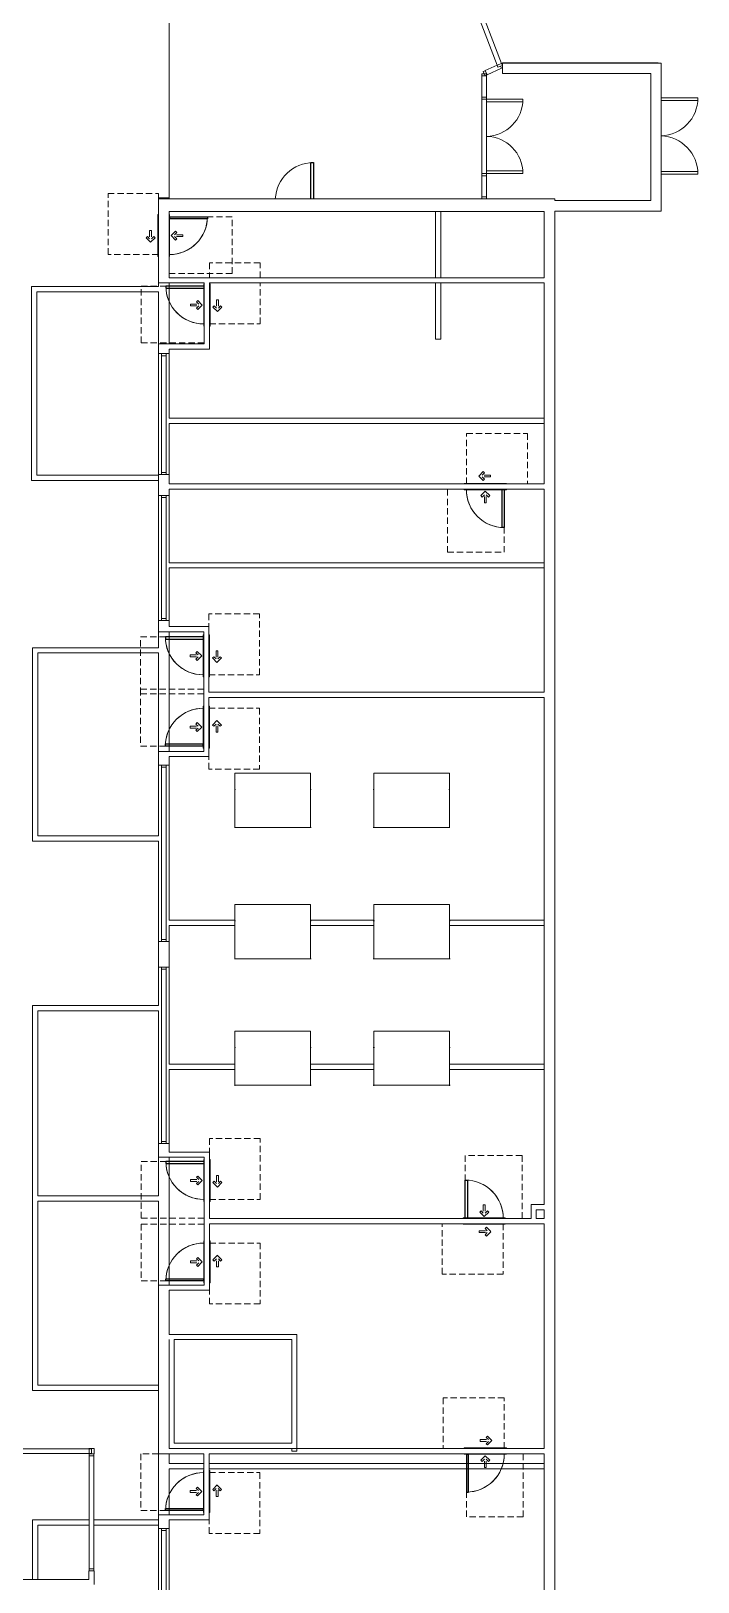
# Model space of a CAD drawing. Header units: inches. Extents: x -805 to 1035, y -5106 to -727.
# Drawn here: x 401 to 1035, y -4169 to -2694 of the extents above; entities that cross this region are included whole.
import ezdxf

# ---------------------------------------------------------------- set-up
doc = ezdxf.new("R2010")
doc.units = ezdxf.units.IN
doc.header["$MEASUREMENT"] = 0
doc.linetypes.add('ADA Clearance', pattern=[9, 6, -3])
for name, color, linetype, lineweight in [('A-DOOR', 31, 'Continuous', 15), ('A-DOOR-FRAM', 31, 'Continuous', 9), ('A-FLOR', 192, 'Continuous', 15), ('A-GLAZ-CWMG', 51, 'Continuous', 9), ('A-WALL', 113, 'Continuous', 15), ('I-WALL', 2, 'Continuous', 15), ('Q-CASE', 31, 'Continuous', 9)]:
    doc.layers.add(name, color=color, linetype=linetype, lineweight=lineweight)

# ---------------------------------------------------------------- blocks, each defined once
blk = doc.blocks.new('Rectangular Mullion - 4 1_2_ x 2_ Rectangular_CE_-5145169-ROOF')
at = {"layer": 'A-GLAZ-CWMG'}
for p, q in [((850.8, -2724.3), (850.8, -2724.1)), ((850.8, -2724.1), (878.8, -2724.1)), ((878.8, -2724.1), (878.8, -2724.3))]:
    blk.add_line(p, q, dxfattribs=at)
blk = doc.blocks.new('Rectangular Mullion - 4 1_2_ x 2_ Rectangular_CE_-V1-ROOF')
at = {"layer": 'A-GLAZ-CWMG'}
for p, q in [((-2, 2), (-2, 2.25)), ((-2, 2.25), (0, 2.25)), ((0, 2.25), (0, 2))]:
    blk.add_line(p, q, dxfattribs=at)
blk = doc.blocks.new('Rectangular Mullion - 4 1_2_ x 2_ Rectangular_CE_-V2-ROOF')
at = {"layer": 'A-GLAZ-CWMG'}
for p, q in [((0, 2.25), (-2, 2.25)), ((-2, 2.25), (-2, 2)), ((0, 2), (0, 2.25))]:
    blk.add_line(p, q, dxfattribs=at)
blk = doc.blocks.new('Rectangular Mullion - 4 1_2_ x 2_ Rectangular_CE_-5144964-ROOF')
at = {"layer": 'A-GLAZ-CWMG'}
for p, q in [((829.1, -2736.4), (833.6, -2736.4)), ((829.1, -2756.7), (829.1, -2736.4)), ((833.6, -2736.4), (833.6, -2756.7)), ((833.6, -2756.7), (829.1, -2756.7))]:
    blk.add_line(p, q, dxfattribs=at)
blk = doc.blocks.new('Rectangular Mullion - 4 1_2_ x 2_ Rectangular_CE_-5186047-ROOF')
at = {"layer": 'A-GLAZ-CWMG'}
for p, q in [((-2, -2.25), (-2, 2.25)), ((-2, 2.25), (0, 2.25)), ((0, 2.25), (0, -2.25)), ((0, -2.25), (-2, -2.25))]:
    blk.add_line(p, q, dxfattribs=at)
blk = doc.blocks.new('Rectangular Mullion - 4 1_2_ x 2_ Rectangular_CE_-V3-ROOF')
at = {"layer": 'A-GLAZ-CWMG'}
for p, q in [((0, 2.25), (-2, 2.25)), ((-2, 2.25), (-2, -2.25)), ((-2, -2.25), (0, -2.25))]:
    blk.add_line(p, q, dxfattribs=at)
blk = doc.blocks.new('Rectangular Mullion - 4 1_2_ x 2_ Rectangular_CE_-5136921-ROOF')
at = {"layer": 'A-GLAZ-CWMG'}
for p, q in [((832.3, -2731.5), (843.7, -2726.2)), ((847, -2727.2), (847.9, -2729.2)), ((834.2, -2735.6), (832.3, -2731.5)), ((847.9, -2729.2), (834.2, -2735.6))]:
    blk.add_line(p, q, dxfattribs=at)
blk = doc.blocks.new('Rectangular Mullion - 4 1_2_ x 2_ Rectangular_CE_-V4-ROOF')
at = {"layer": 'A-GLAZ-CWMG'}
for p, q in [((0, 0), (0, 2.2)), ((-2, 0), (-2, -2.2)), ((-2, -2.2), (-1, -2.2))]:
    blk.add_line(p, q, dxfattribs=at)
blk = doc.blocks.new('CW-Single_CE_ - Medium Style-5186067-ROOF')
at = {"layer": 'A-DOOR', "lineweight": 25}
for p, q in [((-18.1, -37.7), (-18.1, -3.3)), ((-15.6, -3.3), (-15.6, -37.7)), ((-15.6, -37.7), (-18.1, -37.7))]:
    blk.add_line(p, q, dxfattribs=at)
at = {"layer": 'A-DOOR', "lineweight": 9}
blk.add_arc((-18.1, -1.5), 36.2, 270, 357.1301, dxfattribs=at)
blk = doc.blocks.new('Rectangular Mullion - 4 1_2_ x 2_ Rectangular_CE_-5145052-ROOF')
at = {"layer": 'A-GLAZ-CWMG'}
for p, q in [((829.1, -2758.7), (833.6, -2758.7)), ((829.1, -2829.4), (829.1, -2758.7)), ((833.6, -2758.7), (833.6, -2829.4)), ((833.6, -2829.4), (829.1, -2829.4))]:
    blk.add_line(p, q, dxfattribs=at)
blk = doc.blocks.new('Rectangular Mullion - 4 1_2_ x 2_ Rectangular_CE_-5186050-ROOF')
at = {"layer": 'A-GLAZ-CWMG'}
for p, q in [((-1, -2.25), (-1, 2.25)), ((-1, 2.25), (1, 2.25)), ((1, 2.25), (1, -2.25)), ((1, -2.25), (-1, -2.25))]:
    blk.add_line(p, q, dxfattribs=at)
blk = doc.blocks.new('CW-Double_CE_ - Medium Style-5186070-ROOF')
at = {"layer": 'A-DOOR'}
for p, q in [((-35.3, -36.8), (-35.3, -2.2)), ((-32.8, -2.2), (-32.8, -36.8)), ((32.8, -2.2), (32.8, -36.8)), ((35.3, -36.8), (35.3, -2.2)), ((-32.8, -36.8), (-35.3, -36.8)), ((32.8, -36.8), (35.3, -36.8))]:
    blk.add_line(p, q, dxfattribs=at)
for centre, start, end in [((-35.3, -1.5), 270, 358.7807), ((35.3, -1.5), 181.2193, 270)]:
    blk.add_arc(centre, 35.3, start, end, dxfattribs=at)
blk = doc.blocks.new('Rectangular Mullion - 4 1_2_ x 2_ Rectangular_CE_-5145053-ROOF')
at = {"layer": 'A-GLAZ-CWMG'}
for p, q in [((829.1, -2831.4), (833.6, -2831.4)), ((829.1, -2851.4), (829.1, -2831.4)), ((833.6, -2831.4), (833.6, -2851.4)), ((833.6, -2851.4), (829.1, -2851.4))]:
    blk.add_line(p, q, dxfattribs=at)
blk = doc.blocks.new('Rectangular Mullion - 4 1_2_ x 2_ Rectangular_CE_-5145329-ROOF')
at = {"layer": 'A-GLAZ-CWMG'}
for p, q in [((880.8, -2724.3), (880.8, -2724.1)), ((880.8, -2724.1), (956.4, -2724.1)), ((956.4, -2724.1), (956.4, -2724.3))]:
    blk.add_line(p, q, dxfattribs=at)
blk = doc.blocks.new('Rectangular Mullion - 4 1_2_ x 2_ Rectangular_CE_-V5-ROOF')
at = {"layer": 'A-GLAZ-CWMG'}
for p, q in [((-1, 2), (-1, 2.25)), ((-1, 2.25), (1, 2.25)), ((1, 2.25), (1, 2))]:
    blk.add_line(p, q, dxfattribs=at)
blk = doc.blocks.new('Rectangular Mullion - 4 1_2_ x 2_ Rectangular_CE_-5145330-ROOF')
at = {"layer": 'A-GLAZ-CWMG'}
for p, q in [((958.4, -2724.3), (958.4, -2724.1)), ((958.4, -2724.1), (994.9, -2724.1)), ((994.9, -2724.1), (994.9, -2724.3))]:
    blk.add_line(p, q, dxfattribs=at)
blk = doc.blocks.new('CW-Double_CE_ - Medium Style-5186074-ROOF')
at = {"layer": 'A-DOOR'}
for p, q in [((-36.25, -37.75), (-36.25, -2.75)), ((-33.75, -2.75), (-33.75, -37.75)), ((33.75, -2.75), (33.75, -37.75)), ((36.25, -37.75), (36.25, -2.75)), ((-33.75, -37.75), (-36.25, -37.75)), ((33.75, -37.75), (36.25, -37.75))]:
    blk.add_line(p, q, dxfattribs=at)
for centre, start, end in [((-36.25, -1.5), 270, 358.01863), ((36.25, -1.5), 181.98137, 270)]:
    blk.add_arc(centre, 36.25, start, end, dxfattribs=at)
blk = doc.blocks.new('Rectangular Mullion - 4 1_2_ x 2_ Rectangular_CE_-5167105-ROOF')
at = {"layer": 'A-GLAZ-CWMG'}
for p, q in [((733.4, -2438.7), (737.6, -2437.1)), ((843.8, -2726.3), (733.4, -2438.7)), ((737.6, -2437.1), (848, -2724.7)), ((848, -2724.7), (843.8, -2726.3))]:
    blk.add_line(p, q, dxfattribs=at)
blk = doc.blocks.new('Rectangular Mullion - 4 1_2_ x 2_ Rectangular_CE_-5186048-ROOF')
at = {"layer": 'A-GLAZ-CWMG'}
for p, q in [((0, 2.25), (-2, 2.25)), ((-2, 2.25), (-2, -2.25)), ((0, -2.25), (0, 2.25)), ((-2, -2.25), (0, -2.25))]:
    blk.add_line(p, q, dxfattribs=at)
blk = doc.blocks.new('Door-Single_CE_ - WD Door-2_ HM Frame-5167567-ROOF')
at = {"layer": 'A-DOOR', "linetype": 'ADA Clearance', "lineweight": 9}
for p, q in [((-18, 53), (40, 53)), ((-18, 5), (-18, 53)), ((40, 53), (40, 5)), ((-2, 16.8), (-6.3, 12.5)), ((-0.8, 15.5), (-2.9, 13.4)), ((-0.8, 15.5), (-2, 16.8)), ((-2, 8.3), (-6.3, 12.5)), ((4.8, 13.4), (-2.9, 13.4)), ((4.8, 11.7), (-2.9, 11.7)), ((-0.8, 9.5), (-2.9, 11.7)), ((-0.8, 9.5), (-2, 8.3)), ((4.8, 13.4), (4.8, 11.7)), ((40, 5), (35, 5)), ((-36, -5), (-36, -65)), ((-4.3, -11.1), (0, -6.9)), ((-3, -12.4), (-4.3, -11.1)), ((-3, -12.4), (-0.9, -10.2)), ((-0.9, -18), (-0.9, -10.2)), ((4.2, -11.1), (0, -6.9)), ((0.9, -18), (0.9, -10.2)), ((3, -12.4), (0.9, -10.2)), ((3, -12.4), (4.2, -11.1)), ((18, -65), (18, -5)), ((0.9, -18), (-0.9, -18)), ((-36, -65), (18, -65))]:
    blk.add_line(p, q, dxfattribs=at)
at = {"layer": 'A-DOOR'}
for p, q in [((16, -41.5), (16, -5.5)), ((16, -5.5), (18, -5.5)), ((18, -5.5), (18, -41.5)), ((18, -41.5), (16, -41.5))]:
    blk.add_line(p, q, dxfattribs=at)
at = {"layer": 'A-DOOR', "lineweight": 25}
for p, q in [((16, -41.5), (16, -5.5)), ((18, -5.5), (16, -5.5)), ((18, -5.5), (18, -41.5)), ((18, -41.5), (16, -41.5))]:
    blk.add_line(p, q, dxfattribs=at)
at = {"layer": 'A-DOOR', "lineweight": 9}
for start in [179.5, 179.5, 179.5, 180.0012]:
    blk.add_arc((18, -5.5), 36, start, 270, dxfattribs=at)
at = {"layer": 'A-DOOR-FRAM'}
for p, q in [((-20, 5.5), (20, 5.5)), ((-20, 5), (-20, 5.5)), ((20, 5.5), (20, 5)), ((-20, -5.5), (-20, -5)), ((20, -5.5), (-20, -5.5)), ((20, -5), (20, -5.5))]:
    blk.add_line(p, q, dxfattribs=at)
blk = doc.blocks.new('Door-Single_CE_ - WD Door-2_ HM Frame-5167641-ROOF')
at = {"layer": 'A-DOOR', "linetype": 'ADA Clearance', "lineweight": 9}
for p, q in [((-36, 62.5), (18, 62.5)), ((-36, 2.5), (-36, 62.5)), ((18, 62.5), (18, 2.5)), ((-0.9, 15.5), (-0.9, 7.7)), ((0.9, 15.5), (-0.9, 15.5)), ((0.9, 15.5), (0.9, 7.7)), ((-3, 9.9), (-4.3, 8.6)), ((-4.3, 8.6), (0, 4.4)), ((-3, 9.9), (-0.9, 7.7)), ((4.2, 8.6), (0, 4.4)), ((3, 9.9), (0.9, 7.7)), ((3, 9.9), (4.2, 8.6)), ((-18, -2.5), (-18, -50.5)), ((-2, -5.8), (-6.3, -10)), ((-2, -14.3), (-6.3, -10)), ((-0.8, -7), (-2.9, -9.2)), ((4.8, -9.2), (-2.9, -9.2)), ((4.8, -10.9), (-2.9, -10.9)), ((-0.8, -13), (-2.9, -10.9)), ((-0.8, -7), (-2, -5.8)), ((-0.8, -13), (-2, -14.3)), ((4.8, -10.9), (4.8, -9.2)), ((40, -2.5), (26, -2.5)), ((40, -50.5), (40, -2.5)), ((-18, -50.5), (21, -50.5)), ((26, -50.5), (40, -50.5))]:
    blk.add_line(p, q, dxfattribs=at)
at = {"layer": 'A-DOOR'}
for p, q in [((18, 39), (16, 39)), ((16, 39), (16, 3)), ((18, 3), (18, 39)), ((16, 3), (18, 3))]:
    blk.add_line(p, q, dxfattribs=at)
at = {"layer": 'A-DOOR', "lineweight": 25}
for p, q in [((18, 39), (16, 39)), ((16, 39), (16, 3)), ((18, 3), (18, 39)), ((18, 3), (16, 3))]:
    blk.add_line(p, q, dxfattribs=at)
at = {"layer": 'A-DOOR', "lineweight": 9}
for end in [179.9988, 180.5, 180.5, 180.5]:
    blk.add_arc((18, 3), 36, 90, end, dxfattribs=at)
at = {"layer": 'A-DOOR-FRAM'}
for p, q in [((-20, 3), (20, 3)), ((-20, 2.5), (-20, 3)), ((20, 3), (20, 2.5)), ((-20, -3), (-20, -2.5)), ((20, -3), (-20, -3)), ((20, -2.5), (20, -3))]:
    blk.add_line(p, q, dxfattribs=at)
blk = doc.blocks.new('Door-Single_CE_ - WD Door-2_ HM Frame-5167734-ROOF')
at = {"layer": 'A-DOOR', "linetype": 'ADA Clearance', "lineweight": 9}
for p, q in [((-18, 50.5), (40, 50.5)), ((-18, 2.5), (-18, 50.5)), ((40, 50.5), (40, 2.5)), ((-2, 14.3), (-6.3, 10)), ((-2, 5.8), (-6.3, 10)), ((-0.8, 13), (-2.9, 10.9)), ((4.8, 10.9), (-2.9, 10.9)), ((4.8, 9.2), (-2.9, 9.2)), ((-0.8, 7), (-2.9, 9.2)), ((-0.8, 13), (-2, 14.3)), ((-0.8, 7), (-2, 5.8)), ((4.8, 10.9), (4.8, 9.2)), ((-36, -2.5), (-36, -62.5)), ((-4.3, -8.6), (0, -4.4)), ((-3, -9.9), (-4.3, -8.6)), ((-3, -9.9), (-0.9, -7.7)), ((-0.9, -15.5), (-0.9, -7.7)), ((4.2, -8.6), (0, -4.4)), ((0.9, -15.5), (0.9, -7.7)), ((3, -9.9), (0.9, -7.7)), ((3, -9.9), (4.2, -8.6)), ((18, -62.5), (18, -2.5)), ((0.9, -15.5), (-0.9, -15.5)), ((-36, -62.5), (18, -62.5))]:
    blk.add_line(p, q, dxfattribs=at)
at = {"layer": 'A-DOOR'}
for p, q in [((16, -39), (16, -3)), ((16, -3), (18, -3)), ((18, -3), (18, -39)), ((18, -39), (16, -39))]:
    blk.add_line(p, q, dxfattribs=at)
at = {"layer": 'A-DOOR', "lineweight": 25}
for p, q in [((16, -39), (16, -3)), ((18, -3), (16, -3)), ((18, -3), (18, -39)), ((18, -39), (16, -39))]:
    blk.add_line(p, q, dxfattribs=at)
at = {"layer": 'A-DOOR', "lineweight": 9}
for start in [179.5, 179.5, 179.5, 180.0012]:
    blk.add_arc((18, -3), 36, start, 270, dxfattribs=at)
at = {"layer": 'A-DOOR-FRAM'}
for p, q in [((-20, 3), (20, 3)), ((-20, 2.5), (-20, 3)), ((20, 3), (20, 2.5)), ((-20, -3), (-20, -2.5)), ((20, -3), (-20, -3)), ((20, -2.5), (20, -3))]:
    blk.add_line(p, q, dxfattribs=at)
blk = doc.blocks.new('Door-Single_CE_ - WD Door-2_ HM Frame-V6-ROOF')
at = {"layer": 'A-DOOR', "linetype": 'ADA Clearance', "lineweight": 9}
for p, q in [((-36, 62.5), (18, 62.5)), ((-36, 2.5), (-36, 62.5)), ((18, 62.5), (18, 2.5)), ((-0.9, 15.5), (-0.9, 7.7)), ((0.9, 15.5), (-0.9, 15.5)), ((0.9, 15.5), (0.9, 7.7)), ((-3, 9.9), (-4.3, 8.6)), ((-4.3, 8.6), (0, 4.4)), ((-3, 9.9), (-0.9, 7.7)), ((4.2, 8.6), (0, 4.4)), ((3, 9.9), (0.9, 7.7)), ((3, 9.9), (4.2, 8.6)), ((-18, -2.5), (-18, -50.5)), ((-2, -5.8), (-6.3, -10)), ((-2, -14.3), (-6.3, -10)), ((-0.8, -7), (-2.9, -9.2)), ((4.8, -9.2), (-2.9, -9.2)), ((4.8, -10.9), (-2.9, -10.9)), ((-0.8, -13), (-2.9, -10.9)), ((-0.8, -7), (-2, -5.8)), ((-0.8, -13), (-2, -14.3)), ((4.8, -10.9), (4.8, -9.2)), ((40, -2.5), (28, -2.5)), ((40, -50.5), (40, -2.5)), ((-18, -50.5), (40, -50.5))]:
    blk.add_line(p, q, dxfattribs=at)
at = {"layer": 'A-DOOR'}
for p, q in [((18, 39), (16, 39)), ((16, 39), (16, 3)), ((18, 3), (18, 39)), ((16, 3), (18, 3))]:
    blk.add_line(p, q, dxfattribs=at)
at = {"layer": 'A-DOOR', "lineweight": 25}
for p, q in [((18, 39), (16, 39)), ((16, 39), (16, 3)), ((18, 3), (18, 39)), ((18, 3), (16, 3))]:
    blk.add_line(p, q, dxfattribs=at)
at = {"layer": 'A-DOOR', "lineweight": 9}
for end in [179.9988, 180.5, 180.5, 180.5]:
    blk.add_arc((18, 3), 36, 90, end, dxfattribs=at)
at = {"layer": 'A-DOOR-FRAM'}
for p, q in [((-20, 3), (20, 3)), ((-20, 2.5), (-20, 3)), ((20, 3), (20, 2.5)), ((-20, -3), (-20, -2.5)), ((20, -3), (-20, -3)), ((20, -2.5), (20, -3))]:
    blk.add_line(p, q, dxfattribs=at)
blk = doc.blocks.new('Door-Single_CE_ - WD Door-2_ HM Frame-V7-ROOF')
at = {"layer": 'A-DOOR', "linetype": 'ADA Clearance', "lineweight": 9}
for p, q in [((-18, 50.5), (40, 50.5)), ((-18, 2.5), (-18, 50.5)), ((40, 50.5), (40, 2.5)), ((-2, 14.3), (-6.3, 10)), ((-2, 5.8), (-6.3, 10)), ((-0.8, 13), (-2.9, 10.9)), ((4.8, 10.9), (-2.9, 10.9)), ((4.8, 9.2), (-2.9, 9.2)), ((-0.8, 7), (-2.9, 9.2)), ((-0.8, 13), (-2, 14.3)), ((-0.8, 7), (-2, 5.8)), ((4.8, 10.9), (4.8, 9.2)), ((40, 2.5), (28, 2.5)), ((-36, -2.5), (-36, -62.5)), ((-4.3, -8.6), (0, -4.4)), ((-3, -9.9), (-4.3, -8.6)), ((-3, -9.9), (-0.9, -7.7)), ((-0.9, -15.5), (-0.9, -7.7)), ((4.2, -8.6), (0, -4.4)), ((0.9, -15.5), (0.9, -7.7)), ((3, -9.9), (0.9, -7.7)), ((3, -9.9), (4.2, -8.6)), ((18, -62.5), (18, -2.5)), ((0.9, -15.5), (-0.9, -15.5)), ((-36, -62.5), (18, -62.5))]:
    blk.add_line(p, q, dxfattribs=at)
at = {"layer": 'A-DOOR'}
for p, q in [((16, -39), (16, -3)), ((16, -3), (18, -3)), ((18, -3), (18, -39)), ((18, -39), (16, -39))]:
    blk.add_line(p, q, dxfattribs=at)
at = {"layer": 'A-DOOR', "lineweight": 25}
for p, q in [((16, -39), (16, -3)), ((18, -3), (16, -3)), ((18, -3), (18, -39)), ((18, -39), (16, -39))]:
    blk.add_line(p, q, dxfattribs=at)
at = {"layer": 'A-DOOR', "lineweight": 9}
for start in [179.5, 179.5, 179.5, 180.0012]:
    blk.add_arc((18, -3), 36, start, 270, dxfattribs=at)
at = {"layer": 'A-DOOR-FRAM'}
for p, q in [((-20, 3), (20, 3)), ((-20, 2.5), (-20, 3)), ((20, 3), (20, 2.5)), ((-20, -3), (-20, -2.5)), ((20, -3), (-20, -3)), ((20, -2.5), (20, -3))]:
    blk.add_line(p, q, dxfattribs=at)
blk = doc.blocks.new('Door-Single_CE_ - WD Door-2_ HM Frame-V8-ROOF')
at = {"layer": 'A-DOOR', "linetype": 'ADA Clearance', "lineweight": 9}
for p, q in [((-36, 62.5), (18, 62.5)), ((-36, 2.5), (-36, 62.5)), ((18, 62.5), (18, 2.5)), ((-0.9, 15.5), (-0.9, 7.7)), ((0.9, 15.5), (-0.9, 15.5)), ((0.9, 15.5), (0.9, 7.7)), ((-3, 9.9), (-4.3, 8.6)), ((-4.3, 8.6), (0, 4.4)), ((-3, 9.9), (-0.9, 7.7)), ((4.2, 8.6), (0, 4.4)), ((3, 9.9), (0.9, 7.7)), ((3, 9.9), (4.2, 8.6)), ((-18, -2.5), (-18, -50.5)), ((-2, -5.8), (-6.3, -10)), ((-2, -14.3), (-6.3, -10)), ((-0.8, -7), (-2.9, -9.2)), ((4.8, -9.2), (-2.9, -9.2)), ((4.8, -10.9), (-2.9, -10.9)), ((-0.8, -13), (-2.9, -10.9)), ((-0.8, -7), (-2, -5.8)), ((-0.8, -13), (-2, -14.3)), ((4.8, -10.9), (4.8, -9.2)), ((40, -2.5), (27, -2.5)), ((40, -50.5), (40, -2.5)), ((-18, -50.5), (40, -50.5))]:
    blk.add_line(p, q, dxfattribs=at)
at = {"layer": 'A-DOOR'}
for p, q in [((18, 39), (16, 39)), ((16, 39), (16, 3)), ((18, 3), (18, 39)), ((16, 3), (18, 3))]:
    blk.add_line(p, q, dxfattribs=at)
at = {"layer": 'A-DOOR', "lineweight": 25}
for p, q in [((18, 39), (16, 39)), ((16, 39), (16, 3)), ((18, 3), (18, 39)), ((18, 3), (16, 3))]:
    blk.add_line(p, q, dxfattribs=at)
at = {"layer": 'A-DOOR', "lineweight": 9}
for end in [179.9988, 180.5, 180.5, 180.5]:
    blk.add_arc((18, 3), 36, 90, end, dxfattribs=at)
at = {"layer": 'A-DOOR-FRAM'}
for p, q in [((-20, 3), (20, 3)), ((-20, 2.5), (-20, 3)), ((20, 3), (20, 2.5)), ((-20, -3), (-20, -2.5)), ((20, -3), (-20, -3)), ((20, -2.5), (20, -3))]:
    blk.add_line(p, q, dxfattribs=at)
blk = doc.blocks.new('Door-Single_CE_ - WD Door-2_ HM Frame-V9-ROOF')
at = {"layer": 'A-DOOR', "linetype": 'ADA Clearance', "lineweight": 9}
for p, q in [((-18, 50.5), (40, 50.5)), ((-18, 2.5), (-18, 50.5)), ((40, 50.5), (40, 2.5)), ((-2, 14.3), (-6.3, 10)), ((-2, 5.8), (-6.3, 10)), ((-0.8, 13), (-2.9, 10.9)), ((4.8, 10.9), (-2.9, 10.9)), ((4.8, 9.2), (-2.9, 9.2)), ((-0.8, 7), (-2.9, 9.2)), ((-0.8, 13), (-2, 14.3)), ((-0.8, 7), (-2, 5.8)), ((4.8, 10.9), (4.8, 9.2)), ((40, 2.5), (27, 2.5)), ((-36, -2.5), (-36, -62.5)), ((-4.3, -8.6), (0, -4.4)), ((-3, -9.9), (-4.3, -8.6)), ((-3, -9.9), (-0.9, -7.7)), ((-0.9, -15.5), (-0.9, -7.7)), ((4.2, -8.6), (0, -4.4)), ((0.9, -15.5), (0.9, -7.7)), ((3, -9.9), (0.9, -7.7)), ((3, -9.9), (4.2, -8.6)), ((18, -62.5), (18, -2.5)), ((0.9, -15.5), (-0.9, -15.5)), ((-36, -62.5), (18, -62.5))]:
    blk.add_line(p, q, dxfattribs=at)
at = {"layer": 'A-DOOR'}
for p, q in [((16, -39), (16, -3)), ((16, -3), (18, -3)), ((18, -3), (18, -39)), ((18, -39), (16, -39))]:
    blk.add_line(p, q, dxfattribs=at)
at = {"layer": 'A-DOOR', "lineweight": 25}
for p, q in [((16, -39), (16, -3)), ((18, -3), (16, -3)), ((18, -3), (18, -39)), ((18, -39), (16, -39))]:
    blk.add_line(p, q, dxfattribs=at)
at = {"layer": 'A-DOOR', "lineweight": 9}
for start in [179.5, 179.5, 179.5, 180.0012]:
    blk.add_arc((18, -3), 36, start, 270, dxfattribs=at)
at = {"layer": 'A-DOOR-FRAM'}
for p, q in [((-20, 3), (20, 3)), ((-20, 2.5), (-20, 3)), ((20, 3), (20, 2.5)), ((-20, -3), (-20, -2.5)), ((20, -3), (-20, -3)), ((20, -2.5), (20, -3))]:
    blk.add_line(p, q, dxfattribs=at)
blk = doc.blocks.new('Door-Single_CE_ - WD Door-2_ HM Frame-V10-ROOF')
at = {"layer": 'A-DOOR', "linetype": 'ADA Clearance', "lineweight": 9}
for p, q in [((-18, 50.5), (40, 50.5)), ((-18, 2.5), (-18, 50.5)), ((40, 50.5), (40, 2.5)), ((-2, 14.3), (-6.3, 10)), ((-2, 5.8), (-6.3, 10)), ((-0.8, 13), (-2.9, 10.9)), ((4.8, 10.9), (-2.9, 10.9)), ((4.8, 9.2), (-2.9, 9.2)), ((-0.8, 7), (-2.9, 9.2)), ((-0.8, 13), (-2, 14.3)), ((-0.8, 7), (-2, 5.8)), ((4.8, 10.9), (4.8, 9.2)), ((40, 2.5), (27, 2.5)), ((-4.3, -8.6), (0, -4.4)), ((-3, -9.9), (-4.3, -8.6)), ((-3, -9.9), (-0.9, -7.7)), ((-0.9, -15.5), (-0.9, -7.7)), ((4.2, -8.6), (0, -4.4)), ((0.9, -15.5), (0.9, -7.7)), ((3, -9.9), (0.9, -7.7)), ((3, -9.9), (4.2, -8.6)), ((18, -62.5), (18, -2.5)), ((0.9, -15.5), (-0.9, -15.5)), ((-36, -45.7), (-36, -62.5)), ((-36, -62.5), (18, -62.5))]:
    blk.add_line(p, q, dxfattribs=at)
at = {"layer": 'A-DOOR'}
for p, q in [((16, -39), (16, -3)), ((16, -3), (18, -3)), ((18, -3), (18, -39)), ((18, -39), (16, -39))]:
    blk.add_line(p, q, dxfattribs=at)
at = {"layer": 'A-DOOR', "lineweight": 25}
for p, q in [((16, -39), (16, -3)), ((18, -3), (16, -3)), ((18, -3), (18, -39)), ((18, -39), (16, -39))]:
    blk.add_line(p, q, dxfattribs=at)
at = {"layer": 'A-DOOR', "lineweight": 9}
for start in [179.5, 179.5, 179.5, 180.0012]:
    blk.add_arc((18, -3), 36, start, 270, dxfattribs=at)
at = {"layer": 'A-DOOR-FRAM'}
for p, q in [((-20, 3), (20, 3)), ((-20, 2.5), (-20, 3)), ((20, 3), (20, 2.5)), ((-20, -3), (-20, -2.5)), ((20, -3), (-20, -3)), ((20, -2.5), (20, -3))]:
    blk.add_line(p, q, dxfattribs=at)
blk = doc.blocks.new('Door-Single_CE_ - WD Door-2_ HM Frame-V11-ROOF')
at = {"layer": 'A-DOOR', "linetype": 'ADA Clearance', "lineweight": 9}
for p, q in [((-36, 62.5), (18, 62.5)), ((-36, 2.5), (-36, 62.5)), ((18, 62.5), (18, 2.5)), ((-0.9, 15.5), (-0.9, 7.7)), ((0.9, 15.5), (-0.9, 15.5)), ((0.9, 15.5), (0.9, 7.7)), ((-3, 9.9), (-4.3, 8.6)), ((-4.3, 8.6), (0, 4.4)), ((-3, 9.9), (-0.9, 7.7)), ((4.2, 8.6), (0, 4.4)), ((3, 9.9), (0.9, 7.7)), ((3, 9.9), (4.2, 8.6)), ((-18, -2.5), (-18, -50.5)), ((-2, -5.8), (-6.3, -10)), ((-2, -14.3), (-6.3, -10)), ((-0.8, -7), (-2.9, -9.2)), ((4.8, -9.2), (-2.9, -9.2)), ((4.8, -10.9), (-2.9, -10.9)), ((-0.8, -13), (-2.9, -10.9)), ((-0.8, -7), (-2, -5.8)), ((-0.8, -13), (-2, -14.3)), ((4.8, -10.9), (4.8, -9.2)), ((40, -50.5), (40, -2.5)), ((-18, -50.5), (40, -50.5))]:
    blk.add_line(p, q, dxfattribs=at)
at = {"layer": 'A-DOOR'}
for p, q in [((18, 39), (16, 39)), ((16, 39), (16, 3)), ((18, 3), (18, 39)), ((16, 3), (18, 3))]:
    blk.add_line(p, q, dxfattribs=at)
at = {"layer": 'A-DOOR', "lineweight": 25}
for p, q in [((18, 39), (16, 39)), ((16, 39), (16, 3)), ((18, 3), (18, 39)), ((18, 3), (16, 3))]:
    blk.add_line(p, q, dxfattribs=at)
at = {"layer": 'A-DOOR', "lineweight": 9}
for end in [179.9988, 180.5, 180.5, 180.5]:
    blk.add_arc((18, 3), 36, 90, end, dxfattribs=at)
at = {"layer": 'A-DOOR-FRAM'}
for p, q in [((-20, 3), (20, 3)), ((-20, 2.5), (-20, 3)), ((20, 3), (20, 2.5)), ((-20, -3), (-20, -2.5)), ((20, -3), (-20, -3)), ((20, -2.5), (20, -3))]:
    blk.add_line(p, q, dxfattribs=at)
blk = doc.blocks.new('Rectangular Mullion - 4 1_2_ x 2_ Rectangular_CE_-5173194-ROOF')
at = {"layer": 'A-GLAZ-CWMG'}
for p, q in [((346.3, -4046.6), (346.3, -4042.1)), ((346.3, -4042.1), (456, -4042.1)), ((456, -4046.6), (346.3, -4046.6)), ((456, -4042.1), (456, -4046.6))]:
    blk.add_line(p, q, dxfattribs=at)
blk = doc.blocks.new('Rectangular Mullion - 4 1_2_ x 2_ Rectangular_CE_-5172354-ROOF')
at = {"layer": 'A-GLAZ-CWMG'}
for p, q in [((455.8, -4048.9), (460.3, -4048.9)), ((455.8, -4156.4), (455.8, -4048.9)), ((460.3, -4048.9), (460.3, -4156.4)), ((460.3, -4156.4), (455.8, -4156.4))]:
    blk.add_line(p, q, dxfattribs=at)
blk = doc.blocks.new('Rectangular Mullion - 4 1_2_ x 2_ Rectangular_CE_-5197306-ROOF')
at = {"layer": 'A-GLAZ-CWMG'}
for p, q in [((524.5, -3002.6), (529, -3002.6)), ((524.5, -3113.6), (524.5, -3002.6)), ((529, -3002.6), (529, -3113.6)), ((529, -3113.6), (524.5, -3113.6))]:
    blk.add_line(p, q, dxfattribs=at)
blk = doc.blocks.new('Rectangular Mullion - 4 1_2_ x 2_ Rectangular_CE_-5197620-ROOF')
at = {"layer": 'A-GLAZ-CWMG'}
for p, q in [((524.5, -3137.6), (529, -3137.6)), ((524.5, -3252.6), (524.5, -3137.6)), ((529, -3137.6), (529, -3252.6)), ((529, -3252.6), (524.5, -3252.6))]:
    blk.add_line(p, q, dxfattribs=at)
blk = doc.blocks.new('Rectangular Mullion - 4 1_2_ x 2_ Rectangular_CE_-5198089-ROOF')
at = {"layer": 'A-GLAZ-CWMG'}
for p, q in [((524.5, -3393.9), (529, -3393.9)), ((524.5, -3557.9), (524.5, -3393.9)), ((529, -3393.9), (529, -3557.9)), ((529, -3557.9), (524.5, -3557.9))]:
    blk.add_line(p, q, dxfattribs=at)
blk = doc.blocks.new('Rectangular Mullion - 4 1_2_ x 2_ Rectangular_CE_-5198181-ROOF')
at = {"layer": 'A-GLAZ-CWMG'}
for p, q in [((524.5, -3586), (529, -3586)), ((524.5, -3750), (524.5, -3586)), ((529, -3586), (529, -3750)), ((529, -3750), (524.5, -3750))]:
    blk.add_line(p, q, dxfattribs=at)
blk = doc.blocks.new('Rectangular Mullion - 4 1_2_ x 2_ Rectangular_CE_-5198184-ROOF')
at = {"layer": 'A-GLAZ-CWMG'}
for p, q in [((-2, -2.25), (-2, 2.25)), ((-2, 2.25), (0, 2.25)), ((0, 2.25), (0, -2.25)), ((0, -2.25), (-2, -2.25))]:
    blk.add_line(p, q, dxfattribs=at)
blk = doc.blocks.new('Rectangular Mullion - 4 1_2_ x 2_ Rectangular_CE_-5198185-ROOF')
at = {"layer": 'A-GLAZ-CWMG'}
for p, q in [((0, 2.25), (-2, 2.25)), ((-2, 2.25), (-2, -2.25)), ((0, -2.25), (0, 2.25)), ((-2, -2.25), (0, -2.25))]:
    blk.add_line(p, q, dxfattribs=at)
blk = doc.blocks.new('Hamilton Wood - C-Line - Tables - Edison - 951A7235C 72x36 Maple table-5263525-ROOF')
at = {"layer": 'Q-CASE'}
for p, q in [((-12.7, 15.5), (-15.2, 15.5)), ((-15.2, 15.5), (-15.2, 15.5)), ((56.8, 15.5), (-15.2, 15.5)), ((-15.2, 15.5), (-15.2, -36)), ((-12.7, 15.5), (-12.7, 15.5)), ((56.8, -36), (56.8, 15.5)), ((-14.7, 0), (-15.7, 0)), ((-15.2, -0.5), (-15.2, 0.5)), ((57.3, 0), (56.3, 0)), ((56.8, -0.5), (56.8, 0.5)), ((-14.7, -36), (-15.7, -36)), ((-15.2, -36.5), (-15.2, -35.5)), ((-15.2, -36), (56.8, -36)), ((57.3, -36), (56.3, -36)), ((56.8, -36.5), (56.8, -35.5))]:
    blk.add_line(p, q, dxfattribs=at)
blk = doc.blocks.new('Hamilton Wood - C-Line - Tables - Edison - 951A7235C 72x36 Maple table Mod-5265042-ROOF')
at = {"layer": 'Q-CASE'}
for p, q in [((-12.7, 15.5), (-15.2, 15.5)), ((-15.2, 15.5), (-15.2, 15.5)), ((56.8, 15.5), (-15.2, 15.5)), ((-15.2, 15.5), (-15.2, -36)), ((-12.7, 15.5), (-12.7, 15.5)), ((56.8, -36), (56.8, 15.5)), ((-14.7, 0), (-15.7, 0)), ((-15.2, -0.5), (-15.2, 0.5)), ((57.3, 0), (56.3, 0)), ((56.8, -0.5), (56.8, 0.5)), ((-14.7, -36), (-15.7, -36)), ((-15.2, -36.5), (-15.2, -35.5)), ((-15.2, -36), (56.8, -36)), ((57.3, -36), (56.3, -36)), ((56.8, -36.5), (56.8, -35.5))]:
    blk.add_line(p, q, dxfattribs=at)

msp = doc.modelspace()

# ---------------------------------------------------------------- linework, layer by layer
at = {"layer": 'A-FLOR'}
msp.add_line((531.8, -2853.4), (531.8, -2581.6), dxfattribs=at)
at = {"layer": 'A-WALL'}
for p, q in [((848.8, -2724.3), (999.7, -2724.3)), ((848.8, -2734.3), (848.8, -2724.3)), ((999.7, -2724.3), (999.7, -2865.1)), ((989.7, -2734.3), (848.8, -2734.3)), ((989.7, -2855.1), (989.7, -2734.3)), ((531.8, -2852.6), (521.8, -2852.6)), ((521.8, -2936.8), (521.8, -2852.6)), ((521.8, -2853.4), (898.5, -2853.4)), ((898.5, -2853.4), (898.5, -2855.1)), ((898.5, -2855.1), (989.7, -2855.1)), ((531.8, -2865.4), (531.8, -2928.4)), ((888.5, -2865.4), (531.8, -2865.4)), ((888.5, -2928.4), (888.5, -2865.4)), ((898.5, -2865.1), (898.5, -4556.6)), ((999.7, -2865.1), (898.5, -2865.1)), ((521.8, -2933.4), (531.8, -2933.4)), ((531.8, -2933.4), (531.8, -2991.4)), ((888.5, -3124.6), (888.5, -2933.4)), ((521.8, -3280.3), (521.8, -2941.8)), ((531.8, -2991.4), (521.8, -2991.4)), ((521.8, -3000.6), (531.8, -3000.6)), ((531.8, -2996.4), (531.8, -3062)), ((531.8, -3067), (531.8, -3124.6)), ((531.8, -3115.6), (521.8, -3115.6)), ((521.8, -3135.6), (531.8, -3135.6)), ((531.8, -3129.6), (531.8, -3199.5)), ((888.5, -3322.6), (888.5, -3129.6)), ((531.8, -3204.5), (531.8, -3260.1)), ((531.8, -3254.6), (521.8, -3254.6)), ((521.8, -3265.1), (531.8, -3265.1)), ((531.8, -3265.1), (531.8, -3378.9)), ((521.8, -3459.3), (521.8, -3285.3)), ((888.5, -3810), (888.5, -3327.6)), ((531.8, -3378.9), (521.8, -3378.9)), ((521.8, -3391.9), (531.8, -3391.9)), ((531.8, -3383.9), (531.8, -3539.6)), ((521.8, -3620.6), (521.8, -3464.3)), ((531.8, -3544.6), (531.8, -3676.4)), ((531.8, -3559.9), (521.8, -3559.9)), ((521.8, -3584), (531.8, -3584)), ((521.8, -3801.6), (521.8, -3625.6)), ((531.8, -3681.4), (531.8, -3760)), ((531.8, -3752), (521.8, -3752)), ((521.8, -3765), (531.8, -3765)), ((531.8, -3765), (531.8, -3886.5)), ((521.8, -4469.7), (521.8, -3806.6)), ((888.5, -3823.2), (888.5, -3815)), ((888.5, -4041.9), (888.5, -3828.2)), ((531.8, -3886.5), (521.8, -3886.5)), ((531.8, -3891.5), (531.8, -3933.4)), ((531.8, -3938.4), (531.8, -4041.9)), ((521.8, -4046.9), (531.8, -4046.9)), ((531.8, -4046.9), (531.8, -4056.3)), ((888.5, -4546.6), (888.5, -4046.9)), ((531.8, -4061.3), (531.8, -4104.9)), ((531.8, -4104.9), (521.8, -4104.9)), ((531.8, -4109.9), (531.8, -4485.1)), ((521.8, -4117.9), (531.8, -4117.9))]:
    msp.add_line(p, q, dxfattribs=at)
at = {"layer": 'I-WALL'}
for p, q in [((785.1, -2928.4), (785.1, -2865.4)), ((790.1, -2865.4), (790.1, -2928.4)), ((531.8, -2928.4), (888.5, -2928.4)), ((565.3, -2933.4), (531.8, -2933.4)), ((565.3, -2991.4), (565.3, -2933.4)), ((888.5, -2933.4), (570.3, -2933.4)), ((570.3, -2933.4), (570.3, -2996.4)), ((785.1, -2986.8), (785.1, -2933.4)), ((790.1, -2933.4), (790.1, -2986.8)), ((401.1, -2936.8), (521.8, -2936.8)), ((401.1, -3121.3), (401.1, -2936.8)), ((521.8, -2941.8), (406.1, -2941.8)), ((406.1, -2941.8), (406.1, -3116.3)), ((531.8, -2991.4), (565.3, -2991.4)), ((785.1, -2986.8), (790.1, -2986.8)), ((570.3, -2996.4), (531.8, -2996.4)), ((531.8, -3062), (888.5, -3062)), ((888.5, -3067), (531.8, -3067)), ((521.8, -3121.3), (401.1, -3121.3)), ((406.1, -3116.3), (521.8, -3116.3)), ((531.8, -3124.6), (888.5, -3124.6)), ((888.5, -3129.6), (531.8, -3129.6)), ((531.8, -3199.5), (888.5, -3199.5)), ((888.5, -3204.5), (531.8, -3204.5)), ((531.8, -3260.1), (569.8, -3260.1)), ((564.8, -3265.1), (531.8, -3265.1)), ((564.8, -3378.9), (564.8, -3265.1)), ((569.8, -3260.1), (569.8, -3322.6)), ((402.1, -3280.3), (521.8, -3280.3)), ((402.1, -3464.3), (402.1, -3280.3)), ((521.8, -3285.3), (407.1, -3285.3)), ((407.1, -3285.3), (407.1, -3459.3)), ((569.8, -3322.6), (888.5, -3322.6)), ((569.8, -3327.6), (569.8, -3383.9)), ((888.5, -3327.6), (569.8, -3327.6)), ((531.8, -3378.9), (564.8, -3378.9)), ((569.8, -3383.9), (531.8, -3383.9)), ((521.8, -3464.3), (402.1, -3464.3)), ((407.1, -3459.3), (521.8, -3459.3)), ((531.8, -3539.6), (594.4, -3539.6)), ((666.4, -3539.6), (726.5, -3539.6)), ((798.5, -3539.6), (888.5, -3539.6)), ((594.4, -3544.6), (531.8, -3544.6)), ((726.5, -3544.6), (666.4, -3544.6)), ((888.5, -3544.6), (798.5, -3544.6)), ((402.1, -3620.6), (521.8, -3620.6)), ((402.1, -3986.8), (402.1, -3620.6)), ((521.8, -3625.6), (407.1, -3625.6)), ((407.1, -3625.6), (407.1, -3801.6)), ((531.8, -3676.4), (594.4, -3676.4)), ((594.4, -3681.4), (531.8, -3681.4)), ((666.4, -3676.4), (726.5, -3676.4)), ((726.5, -3681.4), (666.4, -3681.4)), ((798.5, -3676.4), (888.5, -3676.4)), ((888.5, -3681.4), (798.5, -3681.4)), ((531.8, -3760), (570.3, -3760)), ((570.3, -3760), (570.3, -3823.2)), ((565.3, -3765), (531.8, -3765)), ((565.3, -3886.5), (565.3, -3765)), ((407.1, -3801.6), (521.8, -3801.6)), ((407.1, -3806.6), (407.1, -3981.8)), ((521.8, -3806.6), (407.1, -3806.6)), ((876, -3810), (888.5, -3810)), ((876, -3823.2), (876, -3810)), ((888.5, -3815), (881, -3815)), ((881, -3815), (881, -3823.2)), ((570.3, -3823.2), (876, -3823.2)), ((570.3, -3828.2), (570.3, -3891.5)), ((888.5, -3828.2), (570.3, -3828.2)), ((881, -3823.2), (888.5, -3823.2)), ((531.8, -3886.5), (565.3, -3886.5)), ((570.3, -3891.5), (531.8, -3891.5)), ((531.8, -3933.4), (653.4, -3933.4)), ((648.4, -3938.4), (536.8, -3938.4)), ((536.8, -3938.4), (536.8, -4036.9)), ((648.4, -4036.9), (648.4, -3938.4)), ((653.4, -3933.4), (653.4, -4044.4)), ((407.1, -3981.8), (521.8, -3981.8)), ((521.8, -3986.8), (402.1, -3986.8)), ((536.8, -4036.9), (648.4, -4036.9)), ((460.5, -4041.9), (455.5, -4041.9)), ((455.5, -4046.9), (460.5, -4046.9)), ((460.5, -4041.9), (460.5, -4046.9)), ((888.5, -4041.9), (531.8, -4041.9)), ((565, -4046.9), (531.8, -4046.9)), ((531.8, -4056.3), (565, -4056.3)), ((565, -4104.9), (565, -4046.9)), ((888.5, -4046.9), (570, -4046.9)), ((570, -4046.9), (570, -4109.9)), ((570, -4056.3), (888.5, -4056.3)), ((648.4, -4044.4), (648.4, -4041.9)), ((653.4, -4044.4), (648.4, -4044.4)), ((565, -4061.3), (531.8, -4061.3)), ((888.5, -4061.3), (570, -4061.3)), ((402.1, -4109.8), (455.8, -4109.8)), ((402.1, -4166.4), (402.1, -4109.8)), ((455.8, -4114.8), (407.1, -4114.8)), ((407.1, -4114.8), (407.1, -4166.4)), ((460.3, -4109.8), (521.8, -4109.8)), ((521.8, -4114.8), (460.3, -4114.8)), ((531.8, -4104.9), (565, -4104.9)), ((570, -4109.9), (531.8, -4109.9)), ((455.5, -4166.4), (455.5, -4158.4)), ((460.5, -4158.4), (455.5, -4158.4)), ((460.5, -4158.4), (460.5, -4171.4)), ((276.3, -4166.4), (455.5, -4166.4))]:
    msp.add_line(p, q, dxfattribs=at)

# ---------------------------------------------------------------- block references
at = {"layer": 'A-DOOR'}
for name, p, rotation in [('CW-Double_CE_ - Medium Style-5186074-ROOF', (996.9, -2793.6), 90.0000000000001), ('CW-Double_CE_ - Medium Style-5186070-ROOF', (831.4, -2794), 89.99999999999991)]:
    msp.add_blockref(name, p, dxfattribs=dict(at, rotation=rotation))
at = {"layer": 'A-DOOR', "lineweight": 25, "rotation": 180}
msp.add_blockref('CW-Single_CE_ - Medium Style-5186067-ROOF', (650.9, -2856.7), dxfattribs=at)
at = {"layer": 'A-DOOR', "lineweight": 9}
for name, p, rotation in [('Door-Single_CE_ - WD Door-2_ HM Frame-5167567-ROOF', (526.8, -2888.4), 89.99999999999994), ('Door-Single_CE_ - WD Door-2_ HM Frame-5167641-ROOF', (567.8, -2954.4), 89.99999999999994), ('Door-Single_CE_ - WD Door-2_ HM Frame-V6-ROOF', (567.3, -3288.1), 90.0000000000001), ('Door-Single_CE_ - WD Door-2_ HM Frame-V7-ROOF', (567.3, -3355.9), 270.0000000000001), ('Door-Single_CE_ - WD Door-2_ HM Frame-V8-ROOF', (567.8, -3787), 90.0000000000001), ('Door-Single_CE_ - WD Door-2_ HM Frame-5167734-ROOF', (831.5, -3825.7), 180), ('Door-Single_CE_ - WD Door-2_ HM Frame-V9-ROOF', (567.8, -3864.5), 270.0000000000001), ('Door-Single_CE_ - WD Door-2_ HM Frame-V11-ROOF', (832.5, -4044.4), 180), ('Door-Single_CE_ - WD Door-2_ HM Frame-V10-ROOF', (567.5, -4082.9), 269.9999999999999)]:
    msp.add_blockref(name, p, dxfattribs=dict(at, rotation=rotation))
msp.add_blockref('Door-Single_CE_ - WD Door-2_ HM Frame-5167734-ROOF', (832.5, -3127.1), dxfattribs=at)
at = {"layer": 'A-GLAZ-CWMG'}
for name, p in [('Rectangular Mullion - 4 1_2_ x 2_ Rectangular_CE_-5167105-ROOF', (0, 0)), ('Rectangular Mullion - 4 1_2_ x 2_ Rectangular_CE_-5136921-ROOF', (0, 0)), ('Rectangular Mullion - 4 1_2_ x 2_ Rectangular_CE_-5145169-ROOF', (0, 0)), ('Rectangular Mullion - 4 1_2_ x 2_ Rectangular_CE_-5145329-ROOF', (0, 0)), ('Rectangular Mullion - 4 1_2_ x 2_ Rectangular_CE_-5145330-ROOF', (0, 0)), ('Rectangular Mullion - 4 1_2_ x 2_ Rectangular_CE_-V2-ROOF', (996.9, -2726.3)), ('Rectangular Mullion - 4 1_2_ x 2_ Rectangular_CE_-5144964-ROOF', (0, 0)), ('Rectangular Mullion - 4 1_2_ x 2_ Rectangular_CE_-5145052-ROOF', (0, 0)), ('Rectangular Mullion - 4 1_2_ x 2_ Rectangular_CE_-5145053-ROOF', (0, 0)), ('Rectangular Mullion - 4 1_2_ x 2_ Rectangular_CE_-5197306-ROOF', (0, 0)), ('Rectangular Mullion - 4 1_2_ x 2_ Rectangular_CE_-5197620-ROOF', (0, 0)), ('Rectangular Mullion - 4 1_2_ x 2_ Rectangular_CE_-5198089-ROOF', (0, 0)), ('Rectangular Mullion - 4 1_2_ x 2_ Rectangular_CE_-5198181-ROOF', (0, 0)), ('Rectangular Mullion - 4 1_2_ x 2_ Rectangular_CE_-5173194-ROOF', (0, 0)), ('Rectangular Mullion - 4 1_2_ x 2_ Rectangular_CE_-5172354-ROOF', (0, 0)), ('Rectangular Mullion - 4 1_2_ x 2_ Rectangular_CE_-5198089-ROOF', (0, -726))]:
    msp.add_blockref(name, p, dxfattribs=at)
for name, p, rotation in [('Rectangular Mullion - 4 1_2_ x 2_ Rectangular_CE_-5186048-ROOF', (846.6, -2727.4), 291.0000000000001), ('Rectangular Mullion - 4 1_2_ x 2_ Rectangular_CE_-V4-ROOF', (848.8, -2726.3), 25.00000000000003), ('Rectangular Mullion - 4 1_2_ x 2_ Rectangular_CE_-V3-ROOF', (831.4, -2853.4), 269.9999999999999), ('Rectangular Mullion - 4 1_2_ x 2_ Rectangular_CE_-5186048-ROOF', (526.8, -3115.6), 269.9999999999999), ('Rectangular Mullion - 4 1_2_ x 2_ Rectangular_CE_-5186048-ROOF', (526.8, -3135.6), 89.99999999999991), ('Rectangular Mullion - 4 1_2_ x 2_ Rectangular_CE_-5186048-ROOF', (526.8, -3391.9), 89.99999999999991), ('Rectangular Mullion - 4 1_2_ x 2_ Rectangular_CE_-5198185-ROOF', (526.8, -3752), 270.0000000000002), ('Rectangular Mullion - 4 1_2_ x 2_ Rectangular_CE_-5186048-ROOF', (458, -4046.9), 90.0000000000001), ('Rectangular Mullion - 4 1_2_ x 2_ Rectangular_CE_-5186048-ROOF', (526.8, -4117.9), 89.99999999999991)]:
    msp.add_blockref(name, p, dxfattribs=dict(at, rotation=rotation))
at = {"layer": 'A-GLAZ-CWMG', "extrusion": (0, 0, -1)}
for name, p in [('Rectangular Mullion - 4 1_2_ x 2_ Rectangular_CE_-V1-ROOF', (-848.8, -2726.3)), ('Rectangular Mullion - 4 1_2_ x 2_ Rectangular_CE_-V5-ROOF', (-879.8, -2726.3)), ('Rectangular Mullion - 4 1_2_ x 2_ Rectangular_CE_-V5-ROOF', (-957.4, -2726.3))]:
    msp.add_blockref(name, p, dxfattribs=at)
for name, p, rotation in [('Rectangular Mullion - 4 1_2_ x 2_ Rectangular_CE_-5186047-ROOF', (-831.4, -2734.4), 90.00000000000006), ('Rectangular Mullion - 4 1_2_ x 2_ Rectangular_CE_-5186047-ROOF', (-831.4, -2734.4), 335), ('Rectangular Mullion - 4 1_2_ x 2_ Rectangular_CE_-5186050-ROOF', (-831.4, -2757.7), 90.00000000000006), ('Rectangular Mullion - 4 1_2_ x 2_ Rectangular_CE_-5186050-ROOF', (-831.4, -2830.4), 90.00000000000006), ('Rectangular Mullion - 4 1_2_ x 2_ Rectangular_CE_-5186047-ROOF', (-526.8, -3000.6), 90.00000000000007), ('Rectangular Mullion - 4 1_2_ x 2_ Rectangular_CE_-5186047-ROOF', (-526.8, -3254.6), 270.0000000000001), ('Rectangular Mullion - 4 1_2_ x 2_ Rectangular_CE_-5186047-ROOF', (-526.8, -3559.9), 270.0000000000001), ('Rectangular Mullion - 4 1_2_ x 2_ Rectangular_CE_-5198184-ROOF', (-526.8, -3584), 89.99999999999973), ('Rectangular Mullion - 4 1_2_ x 2_ Rectangular_CE_-5186047-ROOF', (-458, -4044.4), 180), ('Rectangular Mullion - 4 1_2_ x 2_ Rectangular_CE_-5186047-ROOF', (-458, -4158.4), 269.9999999999999)]:
    msp.add_blockref(name, p, dxfattribs=dict(at, rotation=rotation))
at = {"layer": 'Q-CASE'}
for name, p in [('Hamilton Wood - C-Line - Tables - Edison - 951A7235C 72x36 Maple table-5263525-ROOF', (609.6, -3415.2)), ('Hamilton Wood - C-Line - Tables - Edison - 951A7235C 72x36 Maple table-5263525-ROOF', (741.6, -3415.2)), ('Hamilton Wood - C-Line - Tables - Edison - 951A7235C 72x36 Maple table-5263525-ROOF', (609.6, -3540.1)), ('Hamilton Wood - C-Line - Tables - Edison - 951A7235C 72x36 Maple table-5263525-ROOF', (741.7, -3540.1)), ('Hamilton Wood - C-Line - Tables - Edison - 951A7235C 72x36 Maple table-5263525-ROOF', (609.6, -3660.5)), ('Hamilton Wood - C-Line - Tables - Edison - 951A7235C 72x36 Maple table Mod-5265042-ROOF', (741.7, -3660.5))]:
    msp.add_blockref(name, p, dxfattribs=at)

doc.saveas('drawing.dxf')
